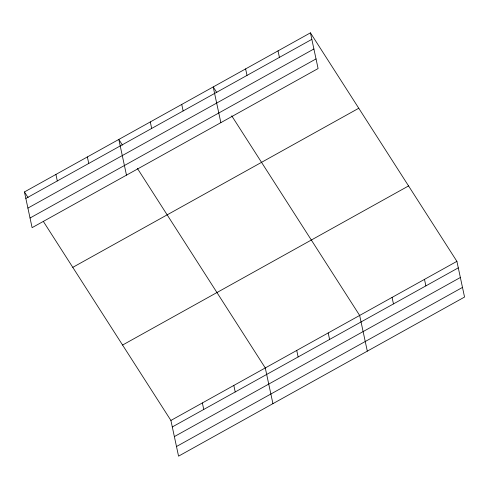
<?xml version="1.0" encoding="UTF-8"?>
<svg xmlns="http://www.w3.org/2000/svg" width="489" height="489" viewBox="0 0 489 489"><rect width="100%" height="100%" fill="white"/><g stroke="black" fill="none" stroke-linecap="round" stroke-linejoin="round"><path stroke-width="0.73" d="M310.442 32.842L318.094 68.552L32.103 227.654L24.45 191.945L310.442 32.842L456.897 261.346L464.55 297.055L178.558 456.158L170.905 420.448L43.38 221.48M25.844 198.448L311.835 39.346M27.91 208.088L313.901 48.979M30.037 218.015L316.028 58.912M72.782 267.355L358.773 108.246M122.574 345.045L408.566 185.936M170.905 420.448L456.897 261.346M172.299 426.952L458.291 267.85M174.365 436.591L460.357 277.489M176.492 446.518L462.484 287.416M216.829 92.592L213.204 86.938L220.857 122.647M231.731 115.844L359.659 315.442L367.312 351.151M122.452 145.099L118.827 139.438L126.48 175.148M137.354 168.344L265.282 367.948L272.935 403.657M24.45 191.945L28.075 197.599M424.483 279.378L425.876 285.882M392.068 297.41L393.462 303.913M278.027 50.874L279.421 57.378M328.198 332.942L329.592 339.445M245.619 68.906L247.012 75.41M296.737 350.442L298.131 356.946M181.743 104.438L183.137 110.942M233.821 385.448L235.215 391.952M150.288 121.938L151.682 128.442M202.36 402.948L203.754 409.452M87.366 156.945L88.76 163.448M55.911 174.445L57.305 180.948"/></g></svg>
